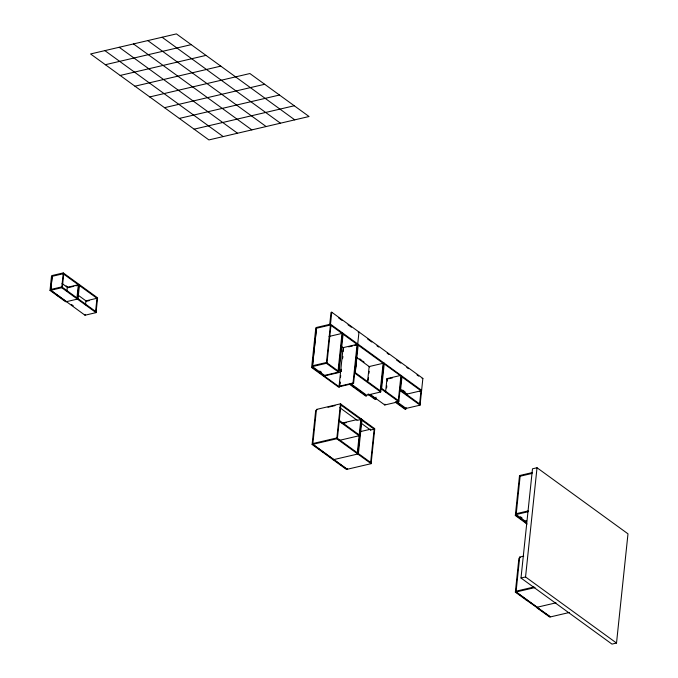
<?xml version="1.0" encoding="UTF-8"?>
<svg xmlns="http://www.w3.org/2000/svg" width="678" height="678" viewBox="0 0 678 678"><rect width="100%" height="100%" fill="white"/><g stroke="black" fill="none" stroke-linecap="round" stroke-linejoin="round"><path stroke-width="1.02" d="M50.011 290.421L51.52 275.997L52.282 275.819L50.765 290.243L85.013 315.219L96.039 312.643L97.59 297.845L63.274 272.92L52.248 275.497L50.697 290.294L58.486 295.854L57.732 296.032L50.011 290.421L61.723 287.718L96.039 312.643M61.723 287.718L63.274 272.92M62.342 287.277L63.724 274.132M66.885 291.37L67.308 287.328L78.334 284.752L76.953 297.888M78.953 284.311L77.402 299.108L66.376 301.685M78.021 298.667L79.402 285.523M85.521 304.905L85.945 300.863L96.971 298.286L95.59 311.431M85.013 315.219L85.097 314.389M311.643 367.535L315.821 327.745L316.584 327.567L312.397 367.357L324.406 376.087L323.652 376.265L311.643 367.535L312.397 367.357M343.076 334.195L339.051 372.51L325.076 375.781L312.414 366.578L316.533 327.44L330.5 324.169L421.614 390.359M312.863 444.319L323.245 451.862L322.491 452.031L312.109 444.488L315.677 410.571L316.431 410.393M316.465 409.436L312.795 444.361L347.111 469.295L371.103 463.684L374.773 428.75L340.458 403.825L316.465 409.436L316.999 409.817M329.745 324.347L331 312.405L331.754 312.227L422.869 378.409L420.063 405.156L406.088 408.419L396.867 401.723M339.051 372.51L326.389 363.315L331.754 312.227M327.008 362.874L330.949 325.389M338.068 370.917L342.009 333.423L329.042 336.458M342.627 332.983L338.517 372.129L324.542 375.392M353.569 383.409L339.602 386.672L339.068 386.282L343.127 347.644L357.094 344.382L353.035 383.019L353.569 383.409L358.976 332L358.213 332.169M339.822 383.901L340.042 381.807M340.483 377.621L340.703 375.527M341.144 371.341L341.365 369.247M342.466 358.772L342.687 356.679M343.238 351.441L343.458 349.348M339.602 386.672L340.034 382.494M341.195 371.442L341.415 369.408M342.56 358.476L342.78 356.391M371.103 463.684L336.788 438.759L340.458 403.825M337.407 438.319L340.992 404.215M354.967 373.137L355.399 369.035M355.611 366.976L356.043 362.874M356.264 360.815L356.586 357.738M355.086 373.231L356.704 357.823M355.272 372.637L358.162 345.153M347.111 469.295L347.195 468.464M357.34 452.802L360.925 418.699M361.459 419.08L357.789 454.014L333.11 459.752L346.305 469.337L347.06 469.159L333.873 459.574M358.408 453.574L361.993 419.47M367.552 381.824L369.163 366.561L383.129 363.289L380.239 390.774M368.307 379.519L368.518 377.46M368.951 373.358L369.171 371.298M368.298 380.18L368.518 378.138M361.908 420.301L374.154 429.191L370.569 430.03L370.654 429.208M367.866 394.198L375.027 399.401L375.79 399.223L376.002 397.172M370.654 462.472L374.239 428.369M350.763 383.663L366.713 395.257L380.689 391.986L383.748 362.849M381.638 388.375L384.282 363.239M385.562 392.24L386.994 378.621L400.969 375.358L398.325 400.495M401.503 375.748L398.774 401.715L384.799 404.978L384.884 404.147M386.587 387.926L386.807 385.901M387.308 381.104L387.528 379.01L386.994 378.621M400.562 390.096L401.944 376.96M406.088 408.419L406.173 407.588M419.614 403.935L420.996 390.799L407.02 394.062M515.322 515.5L516.085 515.322L526.018 522.543L525.264 522.721L515.322 515.5L519.509 475.71L520.263 475.532M516.085 515.322L520.212 475.397L532.086 472.625M515.348 592.131L516.102 591.953L526.492 599.496L525.73 599.674L515.348 592.131L518.916 558.206L519.67 558.036M569.342 612.497L550.35 616.929L516.034 592.004L519.712 557.07L523.704 556.138M526.247 521.018L526.162 521.848L516.102 514.543L527.967 511.771M526.357 520.535L526.136 522.628L525.382 522.806L527.043 524.009M521.001 578.02L532.484 468.812L537.027 467.752L627.989 533.832L616.514 643.041L611.971 644.1L521.001 578.02L525.552 576.961L616.514 643.041M525.552 576.961L537.027 467.752M105.361 64.707L191.213 44.646M120.159 75.453L206.002 55.393M134.947 86.199L220.791 66.13M149.736 96.937L249.894 73.538L309.058 116.514L208.9 139.922L90.572 53.96L176.424 33.9L294.752 119.853M164.525 107.683L264.683 84.275M179.323 118.43L279.48 95.022M194.111 129.176L294.269 105.768M52.164 276.327L63.19 273.751L97.505 298.676M50.782 289.464L61.808 286.887L96.123 311.812M73.86 286.311L67.842 287.718L62.062 283.514M75.86 285.836L78.868 285.141M89.488 300.549L86.479 301.252L78.004 295.099M316.44 328.262L330.415 324.999L383.663 363.679M348.653 346.865L352.645 345.933M354.636 345.466L357.628 344.771M312.507 365.756L326.474 362.493L338.602 371.298M312.414 366.578L326.389 363.315M339.068 386.282L353.035 383.019M388.528 378.773L392.52 377.841M386.816 379.324L387.579 379.146M422.114 378.587L422.869 378.409M327.991 407.249L334.991 405.614M419.529 391.655L421.53 391.189L401.41 376.57M341.941 423.131L356.925 419.631M342.466 423.521L346.466 422.589M360.247 431.64L370.239 429.301M312.88 443.539L336.873 437.929L371.188 462.862M312.109 444.488L336.788 438.759M339.144 440.42L359.137 435.751L339.195 421.267M520.128 476.227L531.993 473.447M516.187 513.712L528.052 510.941L528.586 511.331M516.128 591.174L534.111 586.97M516.034 592.004L535.027 587.563M537.044 607.259L556.028 602.827M162.11 37.248L280.446 123.201M147.804 40.587L266.132 126.54M133.498 43.934L251.826 129.888M119.192 47.274L237.52 133.235M104.878 50.621L223.206 136.575M338.653 317.965L342.059 320.431M348.009 324.762L351.407 327.228M367.586 338.983L371.849 342.076M376.96 345.788L378.663 347.026M387.18 353.213L388.884 354.45M396.554 360.026L400.817 363.12M406.775 367.451L408.478 368.688M417.004 374.875L418.707 376.112M384.223 363.925L400.41 375.68M359.704 358.798L361.382 360.018M362.459 360.899L364.069 362.069M402.605 390.062L405.088 391.867M341.144 346.204L343.661 348.034M356.255 357.187L369.688 366.942M400.012 388.969L407.554 394.452M400.028 389.714L420.148 404.325M399.944 390.536L420.063 405.156M381.104 387.994L398.859 400.884M381.019 388.816L398.774 401.715M354.738 372.247L380.773 391.164M354.653 373.078L380.689 391.986M370.434 394.537L384.799 404.978M368.62 394.02L375.79 399.223M350.34 384.146L353.56 386.494L352.806 386.672L349.585 384.324M319.779 371.044L321.397 372.214M520.382 516.763L522.052 517.975M525.679 520.958L526.213 521.34M340.898 405.037L360.84 419.521L357.255 420.36L339.814 407.69M360.772 422.911L370.569 430.03M339.28 420.436L359.221 434.92M519.712 557.07L520.238 557.46M536.993 607.124L526.611 599.581L525.848 599.759L550.307 616.794L549.544 616.972L536.349 607.386M66.147 285.896L67.842 287.116M71.546 304.549L73.241 305.778M58.723 296.023L57.961 296.201L65.571 301.727L66.325 301.549L58.723 296.023M324.525 376.171L323.77 376.349L338.737 387.223L339.492 387.045L324.525 376.171M353.679 386.579L352.924 386.757L365.823 396.121L366.578 395.944L353.679 386.579M396.003 401.978L395.249 402.156L405.181 409.376L405.944 409.198L396.003 401.978M323.364 451.946L322.609 452.124L332.991 459.667L333.754 459.489L323.364 451.946"/></g></svg>
